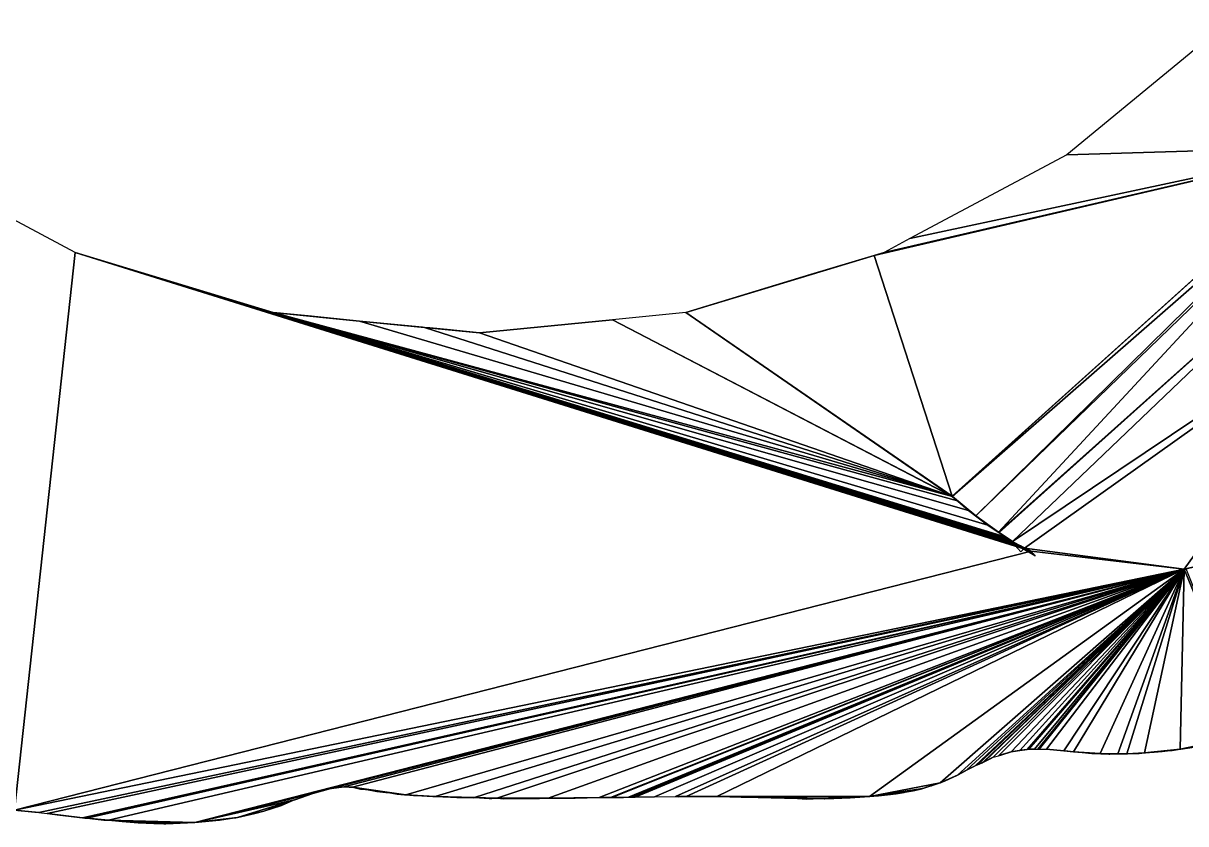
# Model space of a CAD drawing. Extents: x -96 to 96, y -91 to 94.
# Drawn here: x -26.8 to 41.4, y -90.8 to -43.8 of the extents above; entities that cross this region are included whole.
import ezdxf

# ---------------------------------------------------------------- set-up
doc = ezdxf.new("R2010")
doc.units = 0

msp = doc.modelspace()

# ---------------------------------------------------------------- linework, layer by layer
for points in [[(43.841, -43.841, 104), (34.445, -51.551, 104), (50.522, -51.074, 104)], [(23.15, -57.455, 104), (27.717, -71.582, 104), (50.522, -51.074, 104)], [(23.726, -57.281, 104), (23.15, -57.455, 104), (50.522, -51.074, 104)], [(25.236, -56.474, 104), (23.726, -57.281, 104), (50.522, -51.074, 104)], [(34.445, -51.551, 104), (25.236, -56.474, 104), (50.522, -51.074, 104)], [(27.717, -71.582, 104), (27.727, -71.593, 104), (50.522, -51.074, 104)], [(27.727, -71.593, 104), (50.548, -51.679, 104), (50.522, -51.074, 104)], [(-27.276, -89.994, 104), (-23.726, -57.281, 104), (-34.445, -51.551, 104)], [(27.727, -71.593, 104), (29.104, -72.733, 104), (50.548, -51.679, 104)], [(29.104, -72.733, 104), (50.639, -51.908, 104), (50.548, -51.679, 104)], [(29.104, -72.733, 104), (30.442, -73.69, 104), (50.639, -51.908, 104)], [(30.442, -73.69, 104), (51.773, -54.633, 104), (50.639, -51.908, 104)], [(30.442, -73.69, 104), (30.48, -73.716, 104), (51.773, -54.633, 104)], [(30.48, -73.716, 104), (31.269, -74.247, 104), (51.773, -54.633, 104)], [(31.269, -74.247, 104), (53.069, -59.608, 104), (51.773, -54.633, 104)], [(-27.276, -89.994, 104), (32.359, -74.8, 104), (-23.726, -57.281, 104)], [(31.002, -74.073, 104), (-12.096, -60.809, 104), (-23.726, -57.281, 104)], [(31.236, -74.229, 104), (31.002, -74.073, 104), (-23.726, -57.281, 104)], [(31.344, -74.29, 104), (31.236, -74.229, 104), (-23.726, -57.281, 104)], [(31.729, -74.496, 104), (31.344, -74.29, 104), (-23.726, -57.281, 104)], [(31.964, -74.622, 104), (31.729, -74.496, 104), (-23.726, -57.281, 104)], [(32.359, -74.8, 104), (31.964, -74.622, 104), (-23.726, -57.281, 104)], [(23.15, -57.455, 104), (19.421, -58.587, 104), (12.096, -60.809, 104)], [(27.717, -71.582, 104), (23.15, -57.455, 104), (12.096, -60.809, 104)], [(23.15, -57.455, 104), (27.717, -71.582, 104), (27.717, -71.582, 104)], [(31.269, -74.247, 104), (31.964, -74.622, 104), (53.069, -59.608, 104)], [(31.964, -74.622, 104), (41.336, -75.861, 104), (53.069, -59.608, 104)], [(41.336, -75.861, 104), (42.422, -75.61, 104), (53.069, -59.608, 104)], [(-11.389, -60.878, 104), (-11.671, -60.851, 104), (-12.096, -60.809, 104)], [(-10.047, -61.01, 104), (-11.389, -60.878, 104), (-12.096, -60.809, 104)], [(-7.043, -61.306, 104), (-10.047, -61.01, 104), (-12.096, -60.809, 104)], [(27.739, -71.605, 104), (-7.043, -61.306, 104), (-12.096, -60.809, 104)], [(28.039, -71.863, 104), (27.739, -71.605, 104), (-12.096, -60.809, 104)], [(28.671, -72.414, 104), (28.039, -71.863, 104), (-12.096, -60.809, 104)], [(29.816, -73.275, 104), (28.671, -72.414, 104), (-12.096, -60.809, 104)], [(30.84, -73.965, 104), (29.816, -73.275, 104), (-12.096, -60.809, 104)], [(31.002, -74.073, 104), (30.84, -73.965, 104), (-12.096, -60.809, 104)], [(-7.043, -61.306, 104), (-8.747, -61.139, 104), (-10.047, -61.01, 104)], [(-3.225, -61.682, 104), (-4.372, -61.569, 104), (-7.043, -61.306, 104)], [(27.736, -71.603, 104), (-3.225, -61.682, 104), (-7.043, -61.306, 104)], [(27.739, -71.605, 104), (27.736, -71.603, 104), (-7.043, -61.306, 104)], [(7.804, -61.231, 104), (6.795, -61.331, 104), (0, -62, 104)], [(27.734, -71.6, 104), (7.804, -61.231, 104), (0, -62, 104)], [(27.727, -71.593, 104), (12.096, -60.809, 104), (7.804, -61.231, 104)], [(27.734, -71.6, 104), (27.727, -71.593, 104), (7.804, -61.231, 104)], [(27.727, -71.593, 104), (27.717, -71.582, 104), (12.096, -60.809, 104)], [(-3.225, -61.682, 104), (-3.35, -61.67, 104), (-4.372, -61.569, 104)], [(-2.299, -61.774, 104), (-2.916, -61.713, 104), (-3.225, -61.682, 104)], [(-1.902, -61.813, 104), (-2.299, -61.774, 104), (-3.225, -61.682, 104)], [(0, -62, 104), (-1.902, -61.813, 104), (-3.225, -61.682, 104)], [(27.735, -71.601, 104), (0, -62, 104), (-3.225, -61.682, 104)], [(27.736, -71.603, 104), (27.735, -71.601, 104), (-3.225, -61.682, 104)], [(27.735, -71.601, 104), (27.734, -71.6, 104), (0, -62, 104)], [(27.717, -71.582, 104), (27.717, -71.582, 104), (27.727, -71.593, 104)], [(27.717, -71.582, 104), (27.733, -71.602, 103.995), (27.727, -71.593, 104)], [(27.734, -71.6, 104), (27.727, -71.593, 104), (27.734, -71.6, 104)], [(27.727, -71.593, 104), (27.734, -71.6, 104), (27.735, -71.601, 104)], [(27.727, -71.593, 104), (27.735, -71.601, 104), (27.739, -71.605, 104)], [(27.727, -71.593, 104), (27.739, -71.605, 104), (29.104, -72.733, 104)], [(27.734, -71.6, 104), (27.727, -71.593, 104), (27.733, -71.602, 103.995)], [(27.734, -71.6, 104), (27.733, -71.602, 103.995), (27.735, -71.601, 104)], [(27.734, -71.6, 104), (27.734, -71.6, 104), (27.735, -71.601, 104)], [(27.735, -71.601, 104), (27.736, -71.603, 104), (27.739, -71.605, 104)], [(27.736, -71.603, 104), (27.735, -71.601, 104), (27.736, -71.603, 104)], [(27.739, -71.605, 104), (27.736, -71.603, 104), (27.736, -71.603, 104)], [(27.736, -71.603, 104), (27.739, -71.605, 104), (27.739, -71.605, 104)], [(27.739, -71.605, 104), (28.039, -71.863, 104), (28.522, -72.279, 104)], [(27.739, -71.605, 104), (28.522, -72.279, 104), (29.104, -72.733, 104)], [(27.739, -71.605, 104), (28.039, -71.863, 104), (27.739, -71.605, 104)], [(28.671, -72.414, 104), (28.522, -72.279, 104), (28.039, -71.863, 104)], [(28.522, -72.279, 104), (28.039, -71.863, 104), (28.522, -72.279, 104)], [(28.522, -72.279, 104), (28.522, -72.279, 104), (28.671, -72.414, 104)], [(28.671, -72.414, 104), (28.522, -72.279, 104), (28.671, -72.414, 104)], [(28.522, -72.279, 104), (28.671, -72.414, 104), (29.104, -72.733, 104)], [(29.816, -73.275, 104), (29.504, -73.021, 104), (28.671, -72.414, 104)], [(29.104, -72.733, 104), (28.671, -72.414, 104), (28.671, -72.414, 104)], [(29.504, -73.021, 104), (29.104, -72.733, 104), (28.671, -72.414, 104)], [(29.504, -73.021, 104), (28.671, -72.414, 104), (29.504, -73.021, 104)], [(29.104, -72.733, 104), (29.504, -73.021, 104), (30.442, -73.69, 104)], [(29.816, -73.275, 104), (29.816, -73.275, 104), (29.504, -73.021, 104)], [(29.504, -73.021, 104), (29.816, -73.275, 104), (29.504, -73.021, 104)], [(29.504, -73.021, 104), (29.816, -73.275, 104), (30.442, -73.69, 104)], [(30.48, -73.716, 104), (30.442, -73.69, 104), (29.816, -73.275, 104)], [(30.84, -73.965, 104), (30.48, -73.716, 104), (29.816, -73.275, 104)], [(29.816, -73.275, 104), (30.442, -73.69, 104), (30.442, -73.69, 104)], [(29.816, -73.275, 104), (30.442, -73.69, 104), (29.816, -73.275, 104)], [(30.442, -73.69, 104), (30.48, -73.716, 104), (30.442, -73.69, 104)], [(30.84, -73.965, 104), (30.527, -73.749, 104), (30.48, -73.716, 104)], [(30.48, -73.716, 104), (30.84, -73.965, 104), (31.269, -74.247, 104)], [(30.48, -73.716, 104), (30.527, -73.749, 104), (30.84, -73.965, 104)], [(30.84, -73.965, 104), (30.48, -73.716, 104), (30.84, -73.965, 104)], [(30.84, -73.965, 104), (31.002, -74.073, 104), (31.269, -74.247, 104)], [(30.84, -73.965, 104), (31.002, -74.073, 104), (30.84, -73.965, 104)], [(31.236, -74.229, 104), (31.002, -74.073, 104), (31.236, -74.229, 104)], [(31.002, -74.073, 104), (31.236, -74.229, 104), (31.269, -74.247, 104)], [(31.213, -74.256, 103.906), (31.236, -74.229, 104), (31.002, -74.073, 104)], [(31.236, -74.229, 104), (31.213, -74.256, 103.906), (31.269, -74.247, 104)], [(31.344, -74.29, 104), (31.269, -74.247, 104), (31.213, -74.256, 103.906)], [(31.213, -74.256, 103.906), (31.755, -74.845, 102.929), (31.905, -74.687, 103.745)], [(31.344, -74.29, 104), (31.213, -74.256, 103.906), (31.905, -74.687, 103.745)], [(31.344, -74.29, 104), (31.269, -74.247, 104), (31.236, -74.229, 104)], [(31.269, -74.247, 104), (31.236, -74.229, 104), (31.236, -74.229, 104)], [(31.269, -74.247, 104), (31.344, -74.29, 104), (31.964, -74.622, 104)], [(31.344, -74.29, 104), (31.344, -74.29, 104), (31.269, -74.247, 104)], [(31.344, -74.29, 104), (31.729, -74.496, 104), (31.964, -74.622, 104)], [(31.344, -74.29, 104), (31.729, -74.496, 104), (31.344, -74.29, 104)], [(31.344, -74.29, 104), (31.905, -74.687, 103.745), (31.729, -74.496, 104)], [(-27.276, -89.994, 104), (41.331, -75.862, 104), (32.359, -74.8, 104)], [(31.964, -74.622, 104), (31.729, -74.496, 104), (31.964, -74.622, 104)], [(31.905, -74.687, 103.745), (31.964, -74.622, 104), (31.729, -74.496, 104)], [(31.964, -74.622, 104), (31.905, -74.687, 103.745), (32.594, -75.078, 103.525)], [(32.359, -74.8, 104), (32.359, -74.8, 104), (31.964, -74.622, 104)], [(32.359, -74.8, 104), (32.359, -74.8, 104), (31.964, -74.622, 104)], [(32.359, -74.8, 104), (31.964, -74.622, 104), (31.964, -74.622, 104)], [(31.964, -74.622, 104), (32.359, -74.8, 104), (41.336, -75.861, 104)], [(31.964, -74.622, 104), (32.594, -75.078, 103.525), (32.359, -74.8, 104)], [(41.331, -75.862, 104), (41.331, -75.862, 104), (32.359, -74.8, 104)], [(32.359, -74.8, 104), (41.331, -75.862, 104), (41.336, -75.861, 104)], [(41.336, -75.861, 104), (41.453, -75.837, 104), (42.422, -75.61, 104)], [(-27.276, -89.994, 104), (-25.849, -90.143, 104), (41.336, -75.861, 104)], [(-27.276, -89.994, 104), (41.336, -75.861, 104), (41.331, -75.862, 104)], [(-25.849, -90.143, 104), (-25.358, -90.198, 104), (41.336, -75.861, 104)], [(-25.358, -90.198, 104), (-23.286, -90.445, 104), (41.336, -75.861, 104)], [(-23.286, -90.445, 104), (-23.03, -90.474, 104), (41.336, -75.861, 104)], [(-23.03, -90.474, 104), (-21.771, -90.588, 104), (41.336, -75.861, 104)], [(-21.771, -90.588, 104), (-16.701, -90.721, 104), (41.336, -75.861, 104)], [(-16.701, -90.721, 104), (-8.715, -88.72, 104), (41.336, -75.861, 104)], [(-8.715, -88.72, 104), (-7.966, -88.632, 104), (41.336, -75.861, 104)], [(-7.966, -88.632, 104), (-7.444, -88.659, 104), (41.336, -75.861, 104)], [(-7.444, -88.659, 104), (-4.313, -89.095, 104), (41.336, -75.861, 104)], [(-4.313, -89.095, 104), (-2.602, -89.204, 104), (41.336, -75.861, 104)], [(-2.602, -89.204, 104), (-0.295, -89.262, 104), (41.336, -75.861, 104)], [(-0.295, -89.262, 104), (1.006, -89.302, 104), (41.336, -75.861, 104)], [(1.006, -89.302, 104), (4.027, -89.302, 104), (41.336, -75.861, 104)], [(4.027, -89.302, 104), (7.011, -89.264, 104), (41.336, -75.861, 104)], [(7.011, -89.264, 104), (7.691, -89.248, 104), (41.336, -75.861, 104)], [(7.691, -89.248, 104), (7.756, -89.247, 104), (41.336, -75.861, 104)], [(7.756, -89.247, 104), (8.734, -89.24, 104), (41.336, -75.861, 104)], [(8.734, -89.24, 104), (8.936, -89.235, 104), (41.336, -75.861, 104)], [(8.936, -89.235, 104), (9.138, -89.237, 104), (41.336, -75.861, 104)], [(9.138, -89.237, 104), (10.27, -89.208, 104), (41.336, -75.861, 104)], [(10.27, -89.208, 104), (11.492, -89.203, 104), (41.336, -75.861, 104)], [(11.492, -89.203, 104), (12.12, -89.197, 104), (41.336, -75.861, 104)], [(12.12, -89.197, 104), (13.913, -89.189, 104), (41.336, -75.861, 104)], [(13.913, -89.189, 104), (22.876, -89.192, 104), (41.336, -75.861, 104)], [(22.876, -89.192, 104), (27.028, -88.389, 104), (41.336, -75.861, 104)], [(27.028, -88.389, 104), (28.044, -87.945, 104), (41.336, -75.861, 104)], [(28.044, -87.945, 104), (28.566, -87.652, 104), (41.336, -75.861, 104)], [(28.566, -87.652, 104), (29.08, -87.39, 104), (41.336, -75.861, 104)], [(29.08, -87.39, 104), (29.088, -87.386, 104), (41.336, -75.861, 104)], [(29.088, -87.386, 104), (29.21, -87.334, 104), (41.336, -75.861, 104)], [(29.21, -87.334, 104), (29.54, -87.189, 104), (41.336, -75.861, 104)], [(29.54, -87.189, 104), (29.59, -87.166, 104), (41.336, -75.861, 104)], [(29.59, -87.166, 104), (30.132, -86.899, 104), (41.336, -75.861, 104)], [(30.132, -86.899, 104), (30.434, -86.809, 104), (41.336, -75.861, 104)], [(30.434, -86.809, 104), (31.176, -86.576, 104), (41.336, -75.861, 104)], [(31.176, -86.576, 104), (31.698, -86.493, 104), (41.336, -75.861, 104)], [(31.698, -86.493, 104), (32.126, -86.44, 104), (41.336, -75.861, 104)], [(32.126, -86.44, 104), (32.22, -86.428, 104), (41.336, -75.861, 104)], [(32.22, -86.428, 104), (32.225, -86.428, 104), (41.336, -75.861, 104)], [(32.225, -86.428, 104), (32.543, -86.42, 104), (41.336, -75.861, 104)], [(32.543, -86.42, 104), (32.741, -86.414, 104), (41.336, -75.861, 104)], [(32.741, -86.414, 104), (32.824, -86.414, 104), (41.336, -75.861, 104)], [(32.824, -86.414, 104), (33.263, -86.422, 104), (41.336, -75.861, 104)], [(33.263, -86.422, 104), (34.277, -86.514, 104), (41.336, -75.861, 104)], [(34.277, -86.514, 104), (34.838, -86.568, 104), (41.336, -75.861, 104)], [(34.838, -86.568, 104), (36.395, -86.684, 104), (41.336, -75.861, 104)], [(36.395, -86.684, 104), (37.438, -86.689, 104), (41.336, -75.861, 104)], [(37.438, -86.689, 104), (37.96, -86.699, 104), (41.336, -75.861, 104)], [(37.96, -86.699, 104), (39.004, -86.639, 104), (41.336, -75.861, 104)], [(39.004, -86.639, 104), (41.092, -86.426, 104), (41.336, -75.861, 104)], [(41.092, -86.426, 104), (45.317, -85.548, 104), (41.336, -75.861, 104)], [(41.331, -75.862, 104), (41.331, -75.862, 104), (41.336, -75.861, 104)], [(41.336, -75.861, 104), (41.331, -75.862, 104), (41.393, -75.913, 103.755)], [(41.331, -75.862, 104), (41.331, -75.862, 104), (41.331, -75.862, 104)], [(41.331, -75.862, 104), (41.331, -75.862, 104), (41.331, -75.862, 104)], [(45.317, -85.548, 104), (41.453, -75.837, 104), (41.336, -75.861, 104)], [(41.453, -75.837, 104), (41.336, -75.861, 104), (41.453, -75.837, 104)], [(41.092, -86.426, 104), (41.142, -86.421, 104), (45.317, -85.548, 104)], [(41.142, -86.421, 104), (42.467, -86.206, 104), (45.317, -85.548, 104)], [(30.434, -86.809, 104), (30.654, -86.741, 104), (31.176, -86.576, 104)], [(30.654, -86.741, 104), (30.76, -86.71, 104), (31.176, -86.576, 104)], [(30.76, -86.71, 104), (31.1, -86.602, 104), (31.176, -86.576, 104)], [(31.176, -86.576, 104), (31.1, -86.602, 104), (31.176, -86.576, 104)], [(31.176, -86.576, 104), (31.649, -86.504, 104), (31.698, -86.493, 104)], [(31.176, -86.576, 104), (31.176, -86.576, 104), (31.649, -86.504, 104)], [(31.649, -86.504, 104), (31.176, -86.576, 104), (31.649, -86.504, 104)], [(31.649, -86.504, 104), (31.698, -86.493, 104), (31.698, -86.493, 104)], [(31.649, -86.504, 104), (31.698, -86.493, 104), (31.649, -86.504, 104)], [(31.698, -86.493, 104), (31.748, -86.487, 104), (32.126, -86.44, 104)], [(31.748, -86.487, 104), (31.748, -86.487, 104), (31.698, -86.493, 104)], [(31.698, -86.493, 104), (31.748, -86.487, 104), (31.698, -86.493, 104)], [(31.748, -86.487, 104), (32.126, -86.44, 104), (31.748, -86.487, 104)], [(32.225, -86.428, 104), (32.302, -86.427, 104), (32.543, -86.42, 104)], [(32.302, -86.427, 104), (32.302, -86.427, 104), (32.225, -86.428, 104)], [(32.302, -86.427, 104), (32.543, -86.42, 104), (32.302, -86.427, 104)], [(33.263, -86.422, 104), (34.274, -86.514, 104), (34.277, -86.514, 104)], [(34.277, -86.514, 104), (34.277, -86.514, 104), (34.274, -86.514, 104)], [(34.277, -86.514, 104), (34.331, -86.52, 104), (34.838, -86.568, 104)], [(34.277, -86.514, 104), (34.331, -86.52, 104), (34.277, -86.514, 104)], [(34.331, -86.52, 104), (34.364, -86.524, 104), (34.838, -86.568, 104)], [(34.838, -86.568, 104), (34.879, -86.574, 104), (35.351, -86.608, 104)], [(34.838, -86.568, 104), (35.351, -86.608, 104), (36.395, -86.684, 104)], [(39.004, -86.639, 104), (40.048, -86.549, 104), (41.092, -86.426, 104)], [(39.004, -86.639, 104), (39.526, -86.602, 104), (40.048, -86.549, 104)], [(39.526, -86.602, 104), (39.576, -86.6, 104), (40.048, -86.549, 104)], [(40.048, -86.549, 104), (40.098, -86.546, 104), (41.092, -86.426, 104)], [(40.098, -86.546, 104), (40.62, -86.489, 104), (41.092, -86.426, 104)], [(41.142, -86.421, 104), (41.664, -86.348, 104), (42.467, -86.206, 104)], [(29.21, -87.334, 104), (29.489, -87.216, 104), (29.54, -87.189, 104)], [(29.489, -87.216, 104), (29.21, -87.334, 104), (29.489, -87.216, 104)], [(29.54, -87.189, 104), (29.489, -87.216, 104), (29.489, -87.216, 104)], [(29.54, -87.189, 104), (29.489, -87.216, 104), (29.54, -87.189, 104)], [(29.59, -87.166, 104), (29.59, -87.166, 104), (29.54, -87.189, 104)], [(29.54, -87.189, 104), (29.59, -87.166, 104), (29.54, -87.189, 104)], [(29.59, -87.166, 104), (29.954, -86.987, 104), (30.132, -86.899, 104)], [(29.59, -87.166, 104), (29.954, -86.987, 104), (29.59, -87.166, 104)], [(30.434, -86.809, 104), (30.632, -86.75, 104), (30.654, -86.741, 104)], [(30.632, -86.75, 104), (30.434, -86.809, 104), (30.632, -86.75, 104)], [(30.632, -86.75, 104), (30.632, -86.75, 104), (30.654, -86.741, 104)], [(30.632, -86.75, 104), (30.654, -86.741, 104), (30.654, -86.741, 104)], [(30.654, -86.741, 104), (30.76, -86.71, 104), (30.654, -86.741, 104)], [(30.76, -86.71, 104), (31.003, -86.637, 104), (31.1, -86.602, 104)], [(35.351, -86.608, 104), (35.923, -86.682, 104), (36.395, -86.684, 104)], [(35.923, -86.682, 104), (35.923, -86.682, 104), (36.395, -86.684, 104)], [(35.923, -86.682, 104), (35.923, -86.682, 104), (35.923, -86.682, 104)], [(35.923, -86.682, 104), (35.923, -86.682, 104), (36.395, -86.684, 104)], [(36.395, -86.684, 104), (35.923, -86.682, 104), (36.395, -86.684, 104)], [(36.395, -86.684, 104), (36.445, -86.688, 104), (36.917, -86.705, 104)], [(36.395, -86.684, 104), (36.917, -86.705, 104), (37.438, -86.689, 104)], [(36.395, -86.684, 104), (36.445, -86.688, 104), (36.445, -86.688, 104)], [(36.395, -86.684, 104), (36.445, -86.688, 104), (36.395, -86.684, 104)], [(36.445, -86.688, 104), (36.86, -86.703, 104), (36.917, -86.705, 104)], [(36.445, -86.688, 104), (36.86, -86.703, 104), (36.445, -86.688, 104)], [(36.917, -86.705, 104), (36.967, -86.708, 104), (37.438, -86.689, 104)], [(37.438, -86.689, 104), (37.489, -86.692, 104), (37.96, -86.699, 104)], [(37.489, -86.692, 104), (37.655, -86.695, 104), (37.96, -86.699, 104)], [(37.655, -86.695, 104), (37.96, -86.699, 104), (37.96, -86.699, 104)], [(37.96, -86.699, 104), (37.987, -86.701, 104), (39.004, -86.639, 104)], [(37.96, -86.699, 104), (37.987, -86.701, 104), (37.96, -86.699, 104)], [(37.987, -86.701, 104), (38.482, -86.681, 104), (39.004, -86.639, 104)], [(37.987, -86.701, 104), (38.011, -86.703, 104), (38.482, -86.681, 104)], [(38.482, -86.681, 104), (38.493, -86.68, 104), (39.004, -86.639, 104)], [(38.493, -86.68, 104), (38.688, -86.666, 104), (39.004, -86.639, 104)], [(38.493, -86.68, 104), (38.533, -86.679, 104), (38.688, -86.666, 104)], [(38.493, -86.68, 104), (38.533, -86.679, 104), (38.533, -86.679, 104)], [(38.533, -86.679, 104), (38.688, -86.666, 104), (38.533, -86.679, 104)], [(39.004, -86.639, 104), (39.055, -86.64, 104), (39.526, -86.602, 104)], [(27.028, -88.389, 104), (27.313, -88.278, 104), (28.044, -87.945, 104)], [(27.313, -88.278, 104), (27.994, -87.971, 104), (28.044, -87.945, 104)], [(28.044, -87.945, 104), (28.53, -87.673, 104), (28.566, -87.652, 104)], [(28.044, -87.945, 104), (28.513, -87.683, 104), (28.53, -87.673, 104)], [(28.566, -87.652, 104), (28.53, -87.673, 104), (28.566, -87.652, 104)], [(28.566, -87.652, 104), (29.038, -87.415, 104), (29.08, -87.39, 104)], [(29.038, -87.415, 104), (29.038, -87.415, 104), (28.566, -87.652, 104)], [(28.566, -87.652, 104), (29.038, -87.415, 104), (28.566, -87.652, 104)], [(29.038, -87.415, 104), (29.08, -87.39, 104), (29.038, -87.415, 104)], [(-8.715, -88.72, 104), (-8.679, -88.719, 104), (-7.966, -88.632, 104)], [(-7.966, -88.632, 104), (-7.639, -88.651, 104), (-7.444, -88.659, 104)], [(22.876, -89.192, 104), (26.007, -88.719, 104), (27.028, -88.389, 104)], [(26.007, -88.719, 104), (26.531, -88.555, 104), (27.028, -88.389, 104)], [(26.007, -88.719, 104), (26.479, -88.579, 104), (26.531, -88.555, 104)], [(26.007, -88.719, 104), (26.217, -88.657, 104), (26.479, -88.579, 104)], [(26.479, -88.579, 104), (26.501, -88.569, 104), (26.531, -88.555, 104)], [(26.531, -88.555, 104), (26.501, -88.569, 104), (26.531, -88.555, 104)], [(26.531, -88.555, 104), (27.002, -88.398, 104), (27.028, -88.389, 104)], [(27.002, -88.398, 104), (27.002, -88.398, 104), (26.531, -88.555, 104)], [(26.531, -88.555, 104), (27.002, -88.398, 104), (26.531, -88.555, 104)], [(27.002, -88.398, 104), (27.028, -88.389, 104), (27.002, -88.398, 104)], [(27.028, -88.389, 104), (27.264, -88.304, 104), (27.313, -88.278, 104)], [(-16.701, -90.721, 104), (-9.785, -89.023, 104), (-8.715, -88.72, 104)], [(-16.701, -90.721, 104), (-10.855, -89.392, 104), (-9.785, -89.023, 104)], [(-10.855, -89.392, 104), (-10.827, -89.383, 104), (-9.785, -89.023, 104)], [(-10.827, -89.383, 104), (-10.744, -89.36, 104), (-9.785, -89.023, 104)], [(-9.785, -89.023, 104), (-8.852, -88.763, 104), (-8.715, -88.72, 104)], [(-7.444, -88.659, 104), (-6.975, -88.758, 104), (-6.628, -88.796, 104)], [(-7.444, -88.659, 104), (-6.628, -88.796, 104), (-4.313, -89.095, 104)], [(-6.975, -88.758, 104), (-6.693, -88.791, 104), (-6.628, -88.796, 104)], [(-6.628, -88.796, 104), (-6.087, -88.891, 104), (-6.024, -88.895, 104)], [(-6.628, -88.796, 104), (-6.024, -88.895, 104), (-5.357, -88.97, 104)], [(-6.628, -88.796, 104), (-5.357, -88.97, 104), (-4.313, -89.095, 104)], [(-6.024, -88.895, 104), (-5.494, -88.963, 104), (-5.357, -88.97, 104)], [(-5.357, -88.97, 104), (-4.912, -89.045, 104), (-4.835, -89.051, 104)], [(-5.357, -88.97, 104), (-4.835, -89.051, 104), (-4.313, -89.095, 104)], [(-4.835, -89.051, 104), (-4.399, -89.093, 104), (-4.313, -89.095, 104)], [(-4.313, -89.095, 104), (-3.881, -89.136, 104), (-3.723, -89.139, 104)], [(-4.313, -89.095, 104), (-3.723, -89.139, 104), (-2.602, -89.204, 104)], [(-3.723, -89.139, 104), (-2.747, -89.204, 104), (-2.602, -89.204, 104)], [(-2.602, -89.204, 104), (-1.704, -89.227, 104), (-0.295, -89.262, 104)], [(-1.704, -89.227, 104), (-1.335, -89.254, 104), (-0.295, -89.262, 104)], [(-1.335, -89.254, 104), (-0.374, -89.28, 104), (-0.295, -89.262, 104)], [(-0.295, -89.262, 104), (0.569, -89.31, 104), (0.604, -89.308, 104)], [(-0.295, -89.262, 104), (0.604, -89.308, 104), (1.006, -89.302, 104)], [(0.604, -89.308, 104), (0.721, -89.31, 104), (1.006, -89.302, 104)], [(1.006, -89.302, 104), (1.428, -89.326, 104), (2.994, -89.308, 104)], [(1.006, -89.302, 104), (2.994, -89.308, 104), (4.027, -89.302, 104)], [(2.994, -89.308, 104), (3.044, -89.308, 104), (4.027, -89.302, 104)], [(3.044, -89.308, 104), (3.515, -89.315, 104), (4.027, -89.302, 104)], [(4.027, -89.302, 104), (5.317, -89.294, 104), (7.011, -89.264, 104)], [(4.027, -89.302, 104), (4.043, -89.303, 104), (5.317, -89.294, 104)], [(5.317, -89.294, 104), (5.603, -89.296, 104), (7.011, -89.264, 104)], [(7.011, -89.264, 104), (7.116, -89.265, 104), (7.691, -89.248, 104)], [(7.116, -89.265, 104), (7.221, -89.263, 104), (7.691, -89.248, 104)], [(7.756, -89.247, 104), (8.448, -89.254, 104), (8.734, -89.24, 104)], [(9.138, -89.237, 104), (9.934, -89.222, 104), (10.27, -89.208, 104)], [(11.492, -89.203, 104), (11.647, -89.207, 104), (12.12, -89.197, 104)], [(12.12, -89.197, 104), (13.352, -89.195, 104), (13.913, -89.189, 104)], [(13.352, -89.195, 104), (13.445, -89.196, 104), (13.913, -89.189, 104)], [(13.913, -89.189, 104), (14.004, -89.19, 104), (22.876, -89.192, 104)], [(14.004, -89.19, 104), (15.344, -89.237, 104), (15.557, -89.239, 104)], [(14.004, -89.19, 104), (15.557, -89.239, 104), (22.876, -89.192, 104)], [(15.344, -89.237, 104), (15.557, -89.239, 104), (15.557, -89.239, 104)], [(15.557, -89.239, 104), (19.98, -89.324, 104), (22.876, -89.192, 104)], [(15.557, -89.239, 104), (18.65, -89.31, 104), (19.98, -89.324, 104)], [(18.65, -89.31, 104), (19.172, -89.344, 104), (19.98, -89.324, 104)], [(19.98, -89.324, 104), (20.227, -89.334, 104), (22.876, -89.192, 104)], [(20.227, -89.334, 104), (20.788, -89.316, 104), (22.876, -89.192, 104)], [(20.227, -89.334, 104), (20.738, -89.318, 104), (20.788, -89.316, 104)], [(20.788, -89.316, 104), (21.731, -89.28, 104), (22.876, -89.192, 104)], [(21.731, -89.28, 104), (22.825, -89.201, 104), (22.876, -89.192, 104)], [(22.876, -89.192, 104), (24.963, -88.944, 104), (26.007, -88.719, 104)], [(22.876, -89.192, 104), (23.92, -89.101, 104), (24.963, -88.944, 104)], [(22.876, -89.192, 104), (23.398, -89.15, 104), (23.92, -89.101, 104)], [(22.876, -89.192, 104), (23.347, -89.157, 104), (23.398, -89.15, 104)], [(23.398, -89.15, 104), (23.869, -89.108, 104), (23.92, -89.101, 104)], [(23.92, -89.101, 104), (24.442, -89.035, 104), (24.963, -88.944, 104)], [(23.92, -89.101, 104), (24.391, -89.046, 104), (24.442, -89.035, 104)], [(24.442, -89.035, 104), (24.913, -88.957, 104), (24.963, -88.944, 104)], [(24.963, -88.944, 104), (25.957, -88.736, 104), (26.007, -88.719, 104)], [(24.963, -88.944, 104), (25.524, -88.852, 104), (25.957, -88.736, 104)], [(24.963, -88.944, 104), (25.435, -88.874, 104), (25.524, -88.852, 104)], [(25.524, -88.852, 104), (25.935, -88.744, 104), (25.957, -88.736, 104)], [(25.524, -88.852, 104), (25.906, -88.754, 104), (25.935, -88.744, 104)], [(25.906, -88.754, 104), (25.524, -88.852, 104), (25.906, -88.754, 104)], [(25.906, -88.754, 104), (25.906, -88.754, 104), (25.935, -88.744, 104)], [(25.957, -88.736, 104), (25.983, -88.728, 104), (26.007, -88.719, 104)], [(25.983, -88.728, 104), (26.007, -88.719, 104), (26.007, -88.719, 104)], [(26.007, -88.719, 104), (26.217, -88.657, 104), (26.007, -88.719, 104)], [(-27.276, -89.994, 104), (-26.089, -90.124, 104), (-25.849, -90.143, 104)], [(-16.701, -90.721, 104), (-14.189, -90.421, 104), (-10.855, -89.392, 104)], [(-14.189, -90.421, 104), (-12.655, -90.048, 104), (-10.855, -89.392, 104)], [(-12.655, -90.048, 104), (-10.914, -89.415, 104), (-10.855, -89.392, 104)], [(-12.655, -90.048, 104), (-11.619, -89.732, 104), (-10.914, -89.415, 104)], [(19.98, -89.324, 104), (20.216, -89.334, 104), (20.227, -89.334, 104)], [(-25.358, -90.198, 104), (-24.764, -90.274, 104), (-23.286, -90.445, 104)], [(-24.764, -90.274, 104), (-23.462, -90.427, 104), (-23.286, -90.445, 104)], [(-23.286, -90.445, 104), (-23.149, -90.462, 104), (-23.03, -90.474, 104)], [(-23.149, -90.462, 104), (-23.101, -90.469, 104), (-23.03, -90.474, 104)], [(-23.03, -90.474, 104), (-22.044, -90.584, 104), (-21.771, -90.588, 104)], [(-22.044, -90.584, 104), (-22.007, -90.587, 104), (-21.771, -90.588, 104)], [(-21.771, -90.588, 104), (-20.957, -90.671, 104), (-16.701, -90.721, 104)], [(-20.957, -90.671, 104), (-20.026, -90.74, 104), (-19.095, -90.772, 104)], [(-20.957, -90.671, 104), (-19.095, -90.772, 104), (-16.701, -90.721, 104)], [(-16.701, -90.721, 104), (-14.378, -90.447, 104), (-14.189, -90.421, 104)], [(-16.701, -90.721, 104), (-15.246, -90.576, 104), (-14.378, -90.447, 104)], [(-14.378, -90.447, 104), (-14.298, -90.439, 104), (-14.189, -90.421, 104)], [(-14.298, -90.439, 104), (-14.229, -90.429, 104), (-14.189, -90.421, 104)], [(-14.189, -90.421, 104), (-13.185, -90.195, 104), (-12.655, -90.048, 104)], [(-14.189, -90.421, 104), (-14.138, -90.414, 104), (-13.185, -90.195, 104)], [(-13.185, -90.195, 104), (-13.135, -90.184, 104), (-12.655, -90.048, 104)], [(-19.095, -90.772, 104), (-18.976, -90.78, 104), (-16.701, -90.721, 104)], [(-18.976, -90.78, 104), (-18.508, -90.791, 104), (-16.701, -90.721, 104)], [(-18.976, -90.78, 104), (-18.926, -90.784, 104), (-18.508, -90.791, 104)], [(-18.508, -90.791, 104), (-18.404, -90.795, 104), (-16.701, -90.721, 104)], [(-18.404, -90.795, 104), (-18.196, -90.79, 104), (-16.701, -90.721, 104)]]:
    msp.add_3dface(points)

doc.saveas('drawing.dxf')
